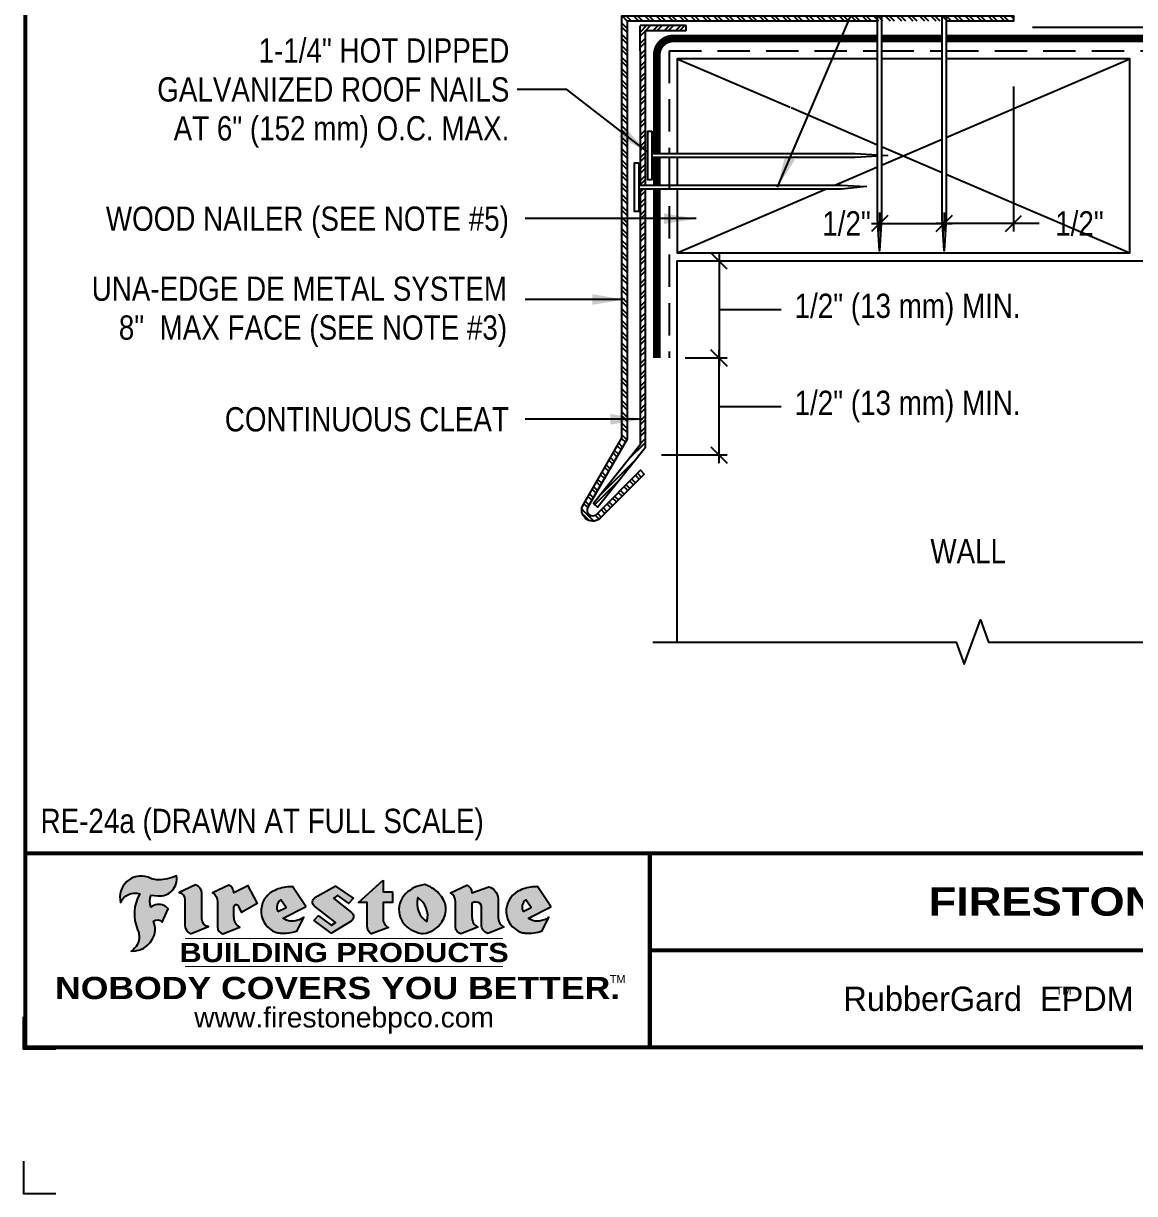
# Model space of a CAD drawing. Header units: inches. Extents: x 143.4 to 163.5, y -49.1 to -32.3.
# Drawn here: x 143.45 to 152.03, y -49.11 to -40.06 of the extents above; entities that cross this region are included whole.
import ezdxf
from ezdxf.enums import TextEntityAlignment as Align

# ---------------------------------------------------------------- set-up
doc = ezdxf.new("R2010")
doc.units = ezdxf.units.IN
doc.header["$MEASUREMENT"] = 0
doc.linetypes.add('HIDDEN', pattern=[0.375, 0.25, -0.125])
doc.layers.get('0').update_dxf_attribs({"linetype": 'CONTINUOUS'})
doc.layers.get('DEFPOINTS').update_dxf_attribs({"linetype": 'CONTINUOUS'})
for name, color, linetype in [('FSBP-ACCESSORY-FIRESTONE', 7, 'CONTINUOUS'), ('FSBP-ACCESSORY-OTHER', 7, 'CONTINUOUS'), ('FSBP-ADHESIVE', 1, 'HIDDEN'), ('FSBP-ANNO-NOTE', 7, 'CONTINUOUS'), ('FSBP-MEMBRANE', 7, 'CONTINUOUS'), ('FSBP-TTLB', 7, 'CONTINUOUS'), ('FSBP-TTLB-BORDER', 7, 'CONTINUOUS'), ('FSBP-TTLB-TEXT', 7, 'CONTINUOUS'), ('FSBP-WALL-CURB', 9, 'CONTINUOUS'), ('FSBP-WOOD', 7, 'CONTINUOUS')]:
    doc.layers.add(name, color=color, linetype=linetype)
doc.styles.add('FSBP_ARIAL', font='arial.ttf')
doc.styles.add('FSBP_ARIAL_BOLD', font='')
doc.styles.add('FSBP_ARIAL_NAR', font='ARIALN.TTF')
doc.styles.add('FSBP_BANKGOTHIC', font='bgothm.ttf')
doc.styles.get('FSBP_ARIAL_BOLD').set_extended_font_data('Arial Black')
doc.linetypes.add('ZIGZAG', pattern='A,0.0001,-0.2,[131,ltypeshp.shx,S=0.2,R=0,X=-0.2,Y=0],-0.4,[131,ltypeshp.shx,S=0.2,R=180,X=0.2,Y=0],-0.2', length=0.8001)
doc.dimstyles.new('FSBP-DIM', dxfattribs={"dimtxt": 0.1875, "dimasz": 0.125, "dimexe": 0.0625, "dimexo": 0.125, "dimgap": 0.125, "dimtad": 0, "dimdec": 0, "dimzin": 1, "dimdsep": 46, "dimlunit": 4, "dimtxsty": 'FSBP_ARIAL_NAR', "dimblk": 'OBLIQUE', "dimcen": 0.09375, "dimdle": 0.0625, "dimclrd": 256, "dimclre": 256, "dimclrt": 256, "dimadec": 0, "dimazin": 0, "dimtfac": 1, "dimtdec": 0, "dimtmove": 1, "dimatfit": 3, "dimfxl": 1, "dimtolj": 1, "dimtzin": 0, "dimlwd": -1, "dimlwe": -1, "dimarcsym": 0})
doc.dimstyles.new('FSBP-LEADER', dxfattribs={"dimtxt": 0.1875, "dimasz": 0.25, "dimexe": 0.0625, "dimexo": 0.125, "dimgap": 0.125, "dimtad": 0, "dimtih": 1, "dimtoh": 1, "dimdec": 4, "dimzin": 0, "dimdsep": 46, "dimlunit": 4, "dimtxsty": 'FSBP_ARIAL_NAR', "dimcen": 0.09375, "dimclrd": 256, "dimclre": 256, "dimclrt": 256, "dimadec": 0, "dimazin": 0, "dimtfac": 1, "dimtdec": 4, "dimtofl": 0, "dimtmove": 0, "dimatfit": 3, "dimfxl": 1, "dimtolj": 1, "dimtzin": 0, "dimlwd": -1, "dimlwe": -1, "dimarcsym": 0})

# ---------------------------------------------------------------- blocks, each defined once
blk = doc.blocks.new('TTLB-EPDM_1')
at = {"layer": 'FSBP-TTLB-TEXT'}
h = blk.add_hatch(color=1, dxfattribs=at)
edge = h.paths.add_edge_path()
edge.add_arc((1.037309769669573, -0.1982514792917306), 0.1319107607348553, 264.0410451462098, 370.3106169565175)
edge.add_arc((1.027551646585694, 0.1214293576525799), 0.3273056962876235, 270.05058356628535, 295.23459397187514, ccw=False)
edge.add_arc((1.022801957313345, -0.06680179986895154), 0.1391656561713503, 249.3281275763668, 272.0749124149863, ccw=False)
edge.add_line((0.9736743133014443, -0.1970076156048179), (0.9474927838574558, -0.1852745150568325))
edge.add_arc((0.8939498971398288, -0.3394262635682071), 0.1631857907024099, 70.84590087378872, 194.3325259843273)
edge.add_arc((0.8444260109029493, -0.4259936440910768), 0.1179914261095279, 70.96950098067128, 156.9641407594482, ccw=False)
edge.add_arc((1.153141409296894, -0.4684497516079468), 0.3110405457095052, 150.3231137483159, 203.2084295854517)
edge.add_arc((0.7562495500622943, -0.6412608153899899), 0.1218587156617311, 0.8849157075190988, 24.34668939894999, ccw=False)
edge.add_arc((0.7493781665697374, -0.6475258110744375), 0.1289731377238325, -58.36655102076742, 3.6216782311386737, ccw=False)
edge.add_arc((0.8256699029544474, -0.5792158350996106), 0.1783301886510354, 267.2205474105585, 354.1381621173521)
edge.add_arc((0.7903121048625305, -0.6011409294291745), 0.212787892960859, 0.9996158580669322, 21.00503380861244)
edge.add_arc((1.01880712263941, -0.5666691048185161), 0.05136395668415847, 40.82117713173261, 125.52727787225791, ccw=False)
edge.add_line((1.057676976260041, -0.5330924682126437), (1.102776947655911, -0.4308018311949837))
edge.add_arc((1.040858222524664, -0.4699705673995949), 0.07326744446031509, 32.31675181867256, 66.31481236598174)
edge.add_arc((1.032262518825329, -0.5063316993097662), 0.1102246948011782, 69.8179132332389, 125.254734720681)
edge.add_arc((1.127708877207287, -0.368959353531244), 0.1659710644737306, 164.1569669952081, 196.5811013160487, ccw=False)
edge.add_line((0.9680425188342383, -0.3236487780942383), (1.023615334387159, -0.3294494641845773))
h = blk.add_hatch(color=1, dxfattribs=at)
edge = h.paths.add_edge_path()
edge.add_line((1.275239419159561, -0.6223407783464694), (1.415345367376062, -0.5660418822574371))
edge.add_arc((1.421019305783958, -0.5090099247487757), 0.05731350411836949, 181.9717871001989, 264.31851000495806, ccw=False)
edge.add_line((1.363739737527226, -0.5109819325197265), (1.363412352251203, -0.3102363679013962))
edge.add_arc((1.294263659668751, -0.3103491388303989), 0.06914878453844908, 0.0934405599591014, 72.42834396969012)
edge.add_line((1.315139561173908, -0.2444268274366692), (1.186839444240604, -0.3024209471341379))
edge.add_arc((1.175246268095289, -0.3585110609420917), 0.05727567197445628, -0.017399788185912257, 78.322067691347, ccw=False)
edge.add_line((1.232521937428658, -0.3585284546236807), (1.232574268422297, -0.555126496687123))
edge.add_arc((1.305699496415486, -0.5558575689677219), 0.07312888236350451, 179.4272023230205, 245.3845503102953)
h = blk.add_hatch(color=1, dxfattribs=at)
edge = h.paths.add_edge_path()
edge.add_line((1.792026821926584, -0.3839679064720229), (1.722158956877934, -0.2518542302253621))
edge.add_arc((1.720119655279638, -0.2529327078887852), 0.002306916790721817, 27.87197133405656, 117.3766794470751)
edge.add_line((1.719058846382097, -0.250884159729182), (1.610638460368705, -0.3070279753467702))
edge.add_arc((1.547088841662962, -0.3061026658494403), 0.06355635479880145, 359.165808011073, 425.8793658831422)
edge.add_line((1.573061729235633, -0.2480956029480268), (1.446879247402876, -0.3051325108639702))
edge.add_arc((1.407812067100189, -0.370357133046621), 0.07602957263902092, -3.441403975725109, 59.07992244284969, ccw=False)
edge.add_line((1.483704536400296, -0.3749210150788969), (1.483704536400296, -0.5723838140635706))
edge.add_arc((1.54053746518044, -0.568254406115083), 0.05698275005415228, 184.1557352478595, 255.3066498366543)
edge.add_line((1.526084036778343, -0.6233736605654059), (1.657291340682093, -0.570650514527486))
edge.add_arc((1.688298576827198, -0.5021390388423987), 0.0752015358480571, 207.5160880841914, 245.649226723163, ccw=False)
edge.add_arc((1.721050197024907, -0.4914488168456328), 0.1093332836229113, 179.4823365255141, 204.5537900001094, ccw=False)
edge.add_line((1.611721375809452, -0.4904610114968335), (1.611721375809452, -0.4126404716788983))
edge.add_arc((1.628589765097195, -0.414159299036043), 0.01693662875851176, 28.356188110622725, 174.8549701683585, ccw=False)
edge.add_arc((1.627340435522395, -0.4197189881350504), 0.02111886817708033, 22.216893572439517, 40.10213956426492, ccw=False)
edge.add_line((1.646891420738257, -0.4117336534413738), (1.666638796144639, -0.4549750258192233))
edge.add_arc((1.668737246926742, -0.4540167099035481), 0.002306916790685496, 204.545128184284, 299.6323508190091)
edge.add_line((1.669877862091766, -0.4560219186518992), (1.791128135493295, -0.3870515928837648))
edge.add_line((1.791128135493295, -0.3870515928837648), (1.792026821926584, -0.3839679064720229))
h = blk.add_hatch(color=1, dxfattribs=at)
h.paths.add_polyline_path([(2.063388732080512, -0.2583237030618903, 0.02524281661523788), (2.025024361750752, -0.2610532129309178, 0.1213611957758757), (1.901773912052249, -0.3008158885520373, 0.6151668103976068), (1.93274136141747, -0.6099060679591872, 0.05306812109568645), (1.967936229862175, -0.617865745600497, 0.1150932231766138), (2.099126721549737, -0.5994933789882708), (2.151195569562105, -0.4944891916583316, -0.08755405562188731), (2.104230609512001, -0.5187113292177372, -0.265591761123442), (1.992692314386659, -0.5010701623316862), (2.165347897647223, -0.4141184325909109, 0.4518949533370738), (2.166222728871162, -0.4107679608846269)])
h.paths.add_polyline_path([(2.014217313945437, -0.4188965037300676), (1.951113654018855, -0.4515330109460507, -0.3720533890450154), (1.973177450672722, -0.3607130665457561)], flags=16)
h = blk.add_hatch(color=1, dxfattribs=at)
edge = h.paths.add_edge_path()
edge.add_arc((2.260407392426802, -0.3775796671688782), 0.04152450223225729, 123.20805433950699, 232.2027298779723, ccw=False)
edge.add_line((2.237665217914071, -0.3428366421988329), (2.393535971665983, -0.2540943745380986))
edge.add_arc((2.394677353533142, -0.2560991469722482), 0.002306916790741334, 55.64644466176611, 119.65426054492559, ccw=False)
edge.add_line((2.395979141996861, -0.2541946229174954), (2.531809646140459, -0.3470380726374032))
edge.add_arc((2.530468902927946, -0.3489153772789875), 0.002306916790700397, -42.731101238422525, 54.4661353739603, ccw=False)
edge.add_line((2.532163440279987, -0.3504807552658491), (2.498457913851155, -0.3869673252714421))
edge.add_arc((2.496763376499139, -0.3854019472845934), 0.002306916790672934, 233.7527076894875, 317.26889876138785, ccw=False)
edge.add_line((2.495399362263356, -0.38726241234572), (2.413849913492982, -0.3274738082119626))
edge.add_arc((2.412485899257181, -0.3293342732731342), 0.002306916790720064, 53.75270768979358, 124.4135619297835)
edge.add_line((2.41118211687575, -0.3274311136421062), (2.382933981293377, -0.346782838468144))
edge.add_arc((2.38423776367478, -0.3486859980991606), 0.002306916790694898, 124.4135619293799, 231.8459020253626)
edge.add_line((2.382812599816248, -0.3505000469010184), (2.519899969301207, -0.4581994452042721))
edge.add_arc((2.494247019847682, -0.4908523236374461), 0.04152450223225742, -55.21225898295222, 51.84590202520428, ccw=False)
edge.add_line((2.517938320565804, -0.5249552055672808), (2.364434947484597, -0.6179520922513717))
edge.add_arc((2.36323960192349, -0.6159790200102006), 0.002306916790726996, 233.2955624372927, 301.20872157023314, ccw=False)
edge.add_line((2.361860787187538, -0.6178285429225383), (2.231266621301074, -0.5204709167214361))
edge.add_arc((2.232647938930649, -0.5186232623475259), 0.002306916790697672, 135.5134179846393, 233.21798691998708, ccw=False)
edge.add_line((2.231002150870836, -0.5170067083764565), (2.262839375599356, -0.4845937328397696))
edge.add_arc((2.264485163659225, -0.4862102868108537), 0.002306916790748497, 53.0352839999411, 135.513417985369, ccw=False)
edge.add_line((2.265872365996302, -0.4843670465239001), (2.361834678328762, -0.5565872257804898))
edge.add_arc((2.363221880665761, -0.5547439854936304), 0.002306916790627066, 233.0352840000685, 302.2362632414394)
edge.add_line((2.36445241715569, -0.5566953042850713), (2.39428499383348, -0.5378823484768844))
edge.add_arc((2.393054457343549, -0.5359310296853765), 0.002306916790685166, 302.2362632406177, 412.2027298768422)
edge.add_line((2.394468296066179, -0.5341081404551886), (2.234958295420142, -0.4103916733127022))
h = blk.add_hatch(color=1, dxfattribs=at)
edge = h.paths.add_edge_path()
edge.add_line((2.763460561272041, -0.2072496393923444), (2.763460561272041, -0.2969520779963801))
edge.add_arc((2.765767478062699, -0.2969520779963943), 0.00230691679065842, 179.9999999996471, 269.9999999996471)
edge.add_line((2.765767478062685, -0.2992589947870528), (2.835417693520355, -0.2992589947870528))
edge.add_arc((2.835417693520355, -0.3015659115777538), 0.002306916790701052, 0, 90, ccw=False)
edge.add_line((2.837724610311056, -0.3015659115777538), (2.837724610311056, -0.3790761307453892))
edge.add_arc((2.83541769352037, -0.3790761307453749), 0.002306916790686842, 269.99999999964706, 359.99999999964706, ccw=False)
edge.add_line((2.835417693520355, -0.3813830475360618), (2.765767478062685, -0.3813830475360618))
edge.add_arc((2.765767478062699, -0.3836899643267202), 0.00230691679065842, 90.00000000035294, 180.0000000003529)
edge.add_line((2.763460561272041, -0.3836899643267344), (2.763460561272041, -0.5033995910642801))
edge.add_arc((2.836735953378943, -0.5071368822038516), 0.07337063740681413, 177.0802527808789, 245.3249543133826)
edge.add_line((2.806105814540615, -0.5738080530967267), (2.674529557384915, -0.6226036013049594))
edge.add_arc((2.708610405062069, -0.564298408791804), 0.06753517344606039, 177.0345319916277, 239.6926428024901, ccw=False)
edge.add_line((2.641165668230087, -0.560804539009709), (2.641165668230087, -0.3836899643267344))
edge.add_arc((2.638858751439429, -0.3836899643267202), 0.00230691679065842, 359.9999999996471, 449.999999999647)
edge.add_line((2.638858751439443, -0.3813830475360618), (2.572857950769389, -0.3813830475360618))
edge.add_line((2.572857950769389, -0.3813830475360618), (2.763460561272041, -0.2072496393923444))
h = blk.add_hatch(color=1, dxfattribs=at)
edge = h.paths.add_edge_path(flags=16)
edge.add_arc((2.940363509127394, -0.4847985213681437), 0.1684614578629418, 344.5558804047865, 417.0140046669545)
edge.add_arc((3.194458079644619, -0.3883534532477785), 0.1684614578629414, 164.5558804047864, 237.0140046669546)
edge = h.paths.add_edge_path()
edge.add_arc((3.069375116502199, -0.4399344555144872), 0.1828726885096673, 136.0914512150047, 191.213418978326)
edge.add_arc((3.064939550433406, -0.4318234379590333), 0.1803148804748503, 194.0167254156723, 240.6663730831859)
edge.add_arc((3.098047041778981, -0.3845058757092554), 0.2378525180183701, 239.2975390661776, 264.2889872773176)
edge.add_arc((3.04884478212623, -0.4190232383793012), 0.203760689247156, 277.1986764832036, 326.503572961274)
edge.add_arc((3.077739326803546, -0.4341046616465112), 0.171374865791709, 325.3768876809902, 406.3828327799087)
edge.add_arc((3.011839488065919, -0.4896144380417797), 0.2571945645850002, 44.28462553519766, 73.82901434867304)
edge.add_arc((3.117152499586992, -0.4983433120546693), 0.2579560664039132, 97.50292863483666, 134.1039137579027)
h = blk.add_hatch(color=1, dxfattribs=at)
edge = h.paths.add_edge_path()
edge.add_line((3.322690228557462, -0.5721896537377091), (3.322690228557462, -0.3749210150788969))
edge.add_arc((3.246797759257384, -0.3703571330465745), 0.076029572638996, 356.5585960242387, 419.0799224428129)
edge.add_line((3.285864939560099, -0.3051325108639702), (3.412047421392799, -0.2480956029480268))
edge.add_arc((3.386074533820159, -0.3061026658494941), 0.06355635479883807, 0.3962622833877276, 65.87936588318718, ccw=False)
edge.add_line((3.449629368605429, -0.3056631084210863), (3.580526418688805, -0.2593848434574539))
edge.add_arc((3.555744121700958, -0.3530904070730321), 0.09692726601172152, 2.366977007666776, 75.18615851992018, ccw=False)
edge.add_line((3.652588689330287, -0.3490873311063041), (3.652588689330287, -0.4883770011386872))
edge.add_arc((3.761877549389556, -0.4914934052703811), 0.1093332836229047, 178.3666365323574, 204.5537900000422)
edge.add_arc((3.729125929191727, -0.5021836272670953), 0.07520153584796169, 207.5160880841711, 245.2240541443093)
edge.add_line((3.697611150971852, -0.5704631245385627), (3.572585913552643, -0.6207021253773775))
edge.add_arc((3.59534718600759, -0.5526356419907701), 0.07177131519198746, 180.3328587115751, 251.51018566665869, ccw=False)
edge.add_line((3.523577081955409, -0.5530525936986663), (3.523577081955409, -0.4153032515383615))
edge.add_arc((3.486319529276879, -0.4148773504126441), 0.0372599868942854, 359.3450650296066, 449.0500281941028)
edge.add_arc((3.482769874121713, -0.4419622099033496), 0.06447454900600783, 86.29402372314017, 119.8211331593848)
edge.add_line((3.450707067966732, -0.3860252459975726), (3.450707067966732, -0.4904610114968335))
edge.add_arc((3.560035889182251, -0.491448816845647), 0.1093332836229751, 179.4823365255069, 204.5537900001023)
edge.add_arc((3.527284268984408, -0.5021390388424952), 0.07520153584796385, 207.5160880841699, 245.6492267231416)
edge.add_line((3.496277032839316, -0.570650514527486), (3.365069728935509, -0.6233736605654059))
edge.add_arc((3.37950248606194, -0.5682868177318081), 0.05694615642555727, 183.9298782390169, 255.318496325343, ccw=False)
h = blk.add_hatch(color=1, dxfattribs=at)
h.paths.add_polyline_path([(3.957695472291277, -0.2583237030618903, 0.02524281661523822), (3.919331101961575, -0.2610532129309178, 0.1085638477195505), (3.807890832595604, -0.2939221658134414, 0.6425897848490651), (3.827048101628293, -0.6099060679591872, 0.05306812109569052), (3.862242970072884, -0.617865745600497, 0.1150932231766133), (3.993433461760503, -0.5994933789882708), (4.045502309772871, -0.4944891916583316, -0.08755405562189084), (3.998537349722767, -0.5187113292177372, -0.2655917611234366), (3.886999054597368, -0.5010701623316862), (4.059654637857989, -0.4141184325909109, 0.4518949533370731), (4.060529469081928, -0.4107679608846269)])
h.paths.add_polyline_path([(3.90852405415626, -0.4188965037300676), (3.845420394229677, -0.4515330109460507, -0.3720533890450147), (3.867484190883488, -0.3607130665457561)], flags=16)
at = {"layer": 'DEFPOINTS', "color": 1}
blk.add_lwpolyline([(0.234375, -1.515625), (-0.015625, -1.515625), (-0.015625, -1.265625)], dxfattribs=at)
at = {"layer": 'DEFPOINTS', "linetype": 'Continuous', "ltscale": 1.75}
blk.add_lwpolyline([(-0.015625, -2.380833333333342), (-0.015625, -2.630833333333342), (0.234375, -2.630833333333342)], dxfattribs=at)
at = {"layer": 'FSBP-TTLB', "const_width": 0.03125}
for points in [[(0, 0), (0, -1.5), (20, -1.5), (20, 0), (0, 0)], [(4.825208527206769, 0), (4.825208527206769, -0.75)], [(4.825208527206769, -0.75), (15.84028770518938, -0.75)], [(4.825208527206769, -0.75), (4.825208527206769, -1.5)]]:
    blk.add_lwpolyline(points, dxfattribs=at)
at = {"layer": 'FSBP-TTLB-BORDER', "const_width": 0.03125}
blk.add_lwpolyline([(20, 0), (20, 13), (0, 13), (0, 0)], dxfattribs=at)
at = {"layer": 'FSBP-TTLB-TEXT', "color": 1}
blk.add_line((0.7358432058323388, -0.379822754145593), (0.7358432058323388, -0.379822754145593), dxfattribs=at)
for points in [[(1.023615323725323, -0.3294494630716969, 0.5000510906601082), (1.167090420776901, -0.1746414942047778, -0.1103304102359608), (1.027840608309816, -0.2058762110801382, -0.09957876667165425), (0.9736743133014443, -0.1970076156048179), (0.9474927838574558, -0.1852745150568325, 0.5978159689075124), (0.7358432058323388, -0.379822754145593, -0.3938834584182213), (0.8828996422548698, -0.3144510229727047, 0.2349406564350952), (0.86727108227484, -0.5910237178633082, -0.1027304183841549), (0.8780937320133262, -0.6393788197974146, -0.2772692352614086), (0.8170223912655956, -0.7573362346216896, 0.3985429150902959), (1.003067614090241, -0.5974286950643517, 0.0875124847930418), (0.9889600163401155, -0.5248671157293501, -0.3874031597924062), (1.057676976260041, -0.5330924682126437), (1.102776947655911, -0.4308018311949837, 0.1494423498871741), (1.07029056398062, -0.4028746979725923, 0.2467195073738216), (0.9686394281704906, -0.4163228904100862, -0.1424285161541127), (0.9680425188342383, -0.3236487780942383), (1.023615334387159, -0.3294494641845773)], [(2.166222728871162, -0.4107679608846269), (2.063388732080512, -0.2583237030618903, 0.02524281661523788), (2.025024361750752, -0.2610532129309178, 0.1085638477195265), (1.913584092384895, -0.2939221658134414, 0.6425897848491228), (1.93274136141747, -0.6099060679591872, 0.05306812109568648), (1.967936229862175, -0.617865745600497, 0.1150932231766137), (2.099126721549737, -0.5994933789882708), (2.151195569562105, -0.4944891916583316, -0.0875540556218873), (2.104230609512001, -0.5187113292177372, -0.2655917611234418), (1.992692314386659, -0.5010701623316862), (2.165347897647223, -0.4141184325909109)], [(2.763460561272041, -0.2072496393923444), (2.763460561272041, -0.2969520779963801, 0.4142135623730958), (2.765767478062685, -0.2992589947870528), (2.835417693520355, -0.2992589947870528, -0.414213562373095), (2.837724610311056, -0.3015659115777538), (2.837724610311056, -0.3790761307453892, -0.4142135623730938), (2.835417693520355, -0.3813830475360618), (2.765767478062685, -0.3813830475360618, 0.4142135623730958), (2.763460561272041, -0.3836899643267344), (2.763460561272041, -0.5033995910642801, 0.3068985753588853), (2.806105814540615, -0.5738080530967267), (2.674529557384915, -0.6226036013049594, -0.2804194150632976), (2.641165668230087, -0.560804539009709), (2.641165668230087, -0.3836899643267344, 0.414213562373095), (2.638858751439443, -0.3813830475360618), (2.572857950769389, -0.3813830475360618), (2.763460561272041, -0.2072496393923444)], [(4.060529469081928, -0.4107679608846269), (3.957695472291277, -0.2583237030618903, 0.02524281661523788), (3.919331101961575, -0.2610532129309178, 0.1085638477195265), (3.807890832595604, -0.2939221658134414, 0.6425897848491228), (3.827048101628293, -0.6099060679591872, 0.05306812109568648), (3.862242970072884, -0.617865745600497, 0.1150932231766137), (3.993433461760503, -0.5994933789882708), (4.045502309772871, -0.4944891916583316, -0.0875540556218873), (3.998537349722767, -0.5187113292177372, -0.2655917611234418), (3.886999054597368, -0.5010701623316862), (4.059654637857989, -0.4141184325909109)], [(4.059654637857989, -0.4141184325909109, 0.4518949533370731), (4.060529469081928, -0.4107679608846269, 0.4518949533370731)]]:
    blk.add_lwpolyline(points, format="xyb", dxfattribs=at)
for points in [[(1.275239419159561, -0.6223407783464694), (1.415345367376062, -0.5660418822574371, -0.3756100036733062), (1.363739737527226, -0.5109819325197265), (1.363412352251203, -0.3102363679013962, 0.3265360292958048), (1.315139561173908, -0.2444268274366692), (1.186839444240604, -0.3024209471341379, -0.3557863980845349), (1.232521937428658, -0.3585284546236807), (1.232574268422297, -0.555126496687123, 0.2960110723418457)], [(1.792026821926584, -0.3839679064720229), (1.722158956877934, -0.2518542302253621, 0.4116839150163434), (1.719058846382097, -0.250884159729182), (1.610638460368705, -0.3070279753467702, 0.2996033003794034), (1.573061729235633, -0.2480956029480268), (1.446879247402876, -0.3051325108639702, -0.2797757560995365), (1.483704536400296, -0.3749210150788969), (1.483704536400296, -0.5723838140635706, 0.320828638474519), (1.526084036778343, -0.6233736605654059), (1.657291340682093, -0.570650514527486, -0.1679398621276611), (1.621603752698661, -0.5368819723450571, -0.1098333365370753), (1.611721375809452, -0.4904610114968335), (1.611721375809452, -0.4126404716788983, -0.743334502655012), (1.64349420176768, -0.4061152228778298, -0.07819791644735608), (1.646891420738257, -0.4117336534413738), (1.666638796144639, -0.4549750258192233, 0.4404648714563479), (1.669877862091766, -0.4560219186518992), (1.791128135493295, -0.3870515928837648)], [(2.234958295420142, -0.4103916733127022, -0.5150044486718882), (2.237665217914071, -0.3428366421988329), (2.393535971665983, -0.2540943745380986, -0.2867822934100265), (2.395979141996861, -0.2541946229174954), (2.531809646140459, -0.3470380726374032, -0.4515027974650387), (2.532163440279987, -0.3504807552658491), (2.498457913851155, -0.3869673252714421, -0.3814439164929681), (2.495399362263356, -0.38726241234572), (2.413849913492982, -0.3274738082119626, 0.3184718635035665), (2.41118211687575, -0.3274311136421062), (2.382933981293377, -0.346782838468144, 0.5064094529656681), (2.382812599816248, -0.3505000469010184), (2.519899969301207, -0.4581994452042721, -0.5043597839115849), (2.517938320565804, -0.5249552055672808), (2.364434947484597, -0.6179520922513717, -0.3053163970316367), (2.361860787187538, -0.6178285429225383), (2.231266621301074, -0.5204709167214361, -0.4541703869768119), (2.231002150870836, -0.5170067083764565), (2.262839375599356, -0.4845937328397696, -0.3762644290664977), (2.265872365996302, -0.4843670465239001), (2.361834678328762, -0.5565872257804898, 0.3114700032088108), (2.36445241715569, -0.5566953042850713), (2.39428499383348, -0.5378823484768844, 0.520381097387146), (2.394468296066179, -0.5341081404551886)], [(2.937624918725987, -0.3131105398334029, 0.2452625673097023), (2.889993533867141, -0.4754966266250307, 0.2064059665179019), (2.976604338974084, -0.5890186876871866, 0.1094800500670344), (3.074378098474654, -0.6211778035979165, 0.2185147641853038), (3.218764944843201, -0.5314757029352819, 0.3689489483072479), (3.195959963110113, -0.3100352223135445, 0.1296305888694145), (3.0834694040758, -0.242595816912754, 0.1610736375384317)], [(3.322690228557462, -0.5721896537377091), (3.322690228557462, -0.3749210150788969, 0.2797757560995341), (3.285864939560099, -0.3051325108639702), (3.412047421392799, -0.2480956029480268, -0.2937618496109166), (3.449629368605429, -0.3056631084210863), (3.580526418688805, -0.2593848434574539, -0.3288760160581939), (3.652588689330287, -0.3490873311063041), (3.652588689330287, -0.4883770011386872, 0.114762897203527), (3.662431105063263, -0.536926560769686, 0.166032965990522), (3.697611150971852, -0.5704631245385627), (3.572585913552643, -0.6207021253773775, -0.3209557512194564), (3.523577081955409, -0.5530525936986663), (3.523577081955409, -0.4153032515383615, 0.4127061514896111), (3.48693727661589, -0.3776224848030694, 0.1473421876160361), (3.450707067966732, -0.3860252459975726), (3.450707067966732, -0.4904610114968335, 0.1098333365370753), (3.460589444855941, -0.5368819723450855, 0.1679398621276611), (3.496277032839316, -0.570650514527486), (3.365069728935509, -0.6233736605654059, -0.3219729545308964), (3.322690228557462, -0.5721896537377091, 29.1476284739)], [(1.951113654018855, -0.4515330109460507), (2.014217313945437, -0.4188965037300676), (1.973177450672722, -0.3607130665457561, 0.3720533890450154)], [(3.10274193015772, -0.5296595419651595, 0.3271311138286319), (3.032079658614293, -0.3434924326507627, 0.3271311138286322)], [(3.845420394229677, -0.4515330109460507), (3.90852405415626, -0.4188965037300676), (3.867484190883488, -0.3607130665457561, 0.3720533890450154)]]:
    blk.add_lwpolyline(points, format="xyb", close=True, dxfattribs=at)
at = {"layer": 'FSBP-TTLB-TEXT', "const_width": 0.0078125}
for points in [[(1.233926579809207, -0.6584455781731435), (3.691229482685259, -0.6584455781731577)], [(1.233926579809207, -0.8761560960495984), (3.691229482685259, -0.8761560960495842)]]:
    blk.add_lwpolyline(points, dxfattribs=at)
at = {"layer": 'FSBP-TTLB-TEXT', "color": 1}
for centre, start, end in [((1.789987520328282, -0.3850463841354355), 299.6323508193319, 27.87197133380463), ((2.164310260790558, -0.412058050385383), 296.7304547840455, 34.00233684987403)]:
    blk.add_arc(centre, 0.00230691679068068, start, end, dxfattribs=at)
at = {"layer": 'FSBP-TTLB-TEXT', "lineweight": 18, "style": 'FSBP_ARIAL_BOLD'}
blk.add_text('BUILDING PRODUCTS', height=0.1484375, dxfattribs=at).set_placement((2.462578031247233, -0.7673008371113639), align=Align.MIDDLE_CENTER)
at = {"layer": 'FSBP-TTLB-TEXT', "color": 1}
for s, height, style, p in [('NOBODY COVERS YOU BETTER.', 0.171875, 'FSBP_ARIAL_BOLD', (2.412604263603384, -1.041650450587369)), ('TM', 0.0625, 'FSBP_BANKGOTHIC', (4.576671173373001, -0.9725745042934193))]:
    blk.add_text(s, height=height, dxfattribs=dict(at, style=style)).set_placement(p, align=Align.MIDDLE_CENTER)
at = {"layer": 'FSBP-TTLB-TEXT'}
for s, height, style, p in [('RubberGard  EPDM', 0.1875, 'FSBP_BANKGOTHIC', (7.443365678241776, -1.125)), ('TM', 0.0625, 'FSBP_BANKGOTHIC', (8.023397742165457, -1.062518816683806)), ('www.firestonebpco.com', 0.15625, 'FSBP_ARIAL', (2.462578031247233, -1.268657306740124))]:
    blk.add_text(s, height=height, dxfattribs=dict(at, style=style)).set_placement(p, align=Align.MIDDLE_CENTER)
for tag, height, style, p in [('MAXIMUM_WARRANTY', 0.1875, 'FSBP_ARIAL_BOLD', (18.03987100774941, 0.2240244307510579)), ('ACCPT_SYSTEMS', 0.21875, 'FSBP_ARIAL', (12.49438170418193, -1.125))]:
    blk.add_attdef(tag, text='', height=height, dxfattribs=dict(at, style=style)).set_placement(p, align=Align.MIDDLE_LEFT)
for tag, height, style, p in [('DETAIL_DESCP_LINE_1', 0.21875, 'FSBP_ARIAL_BOLD', (10.33118450231211, -0.3736318192489421)), ('ISSUE_REV_DATE', 0.21875, 'FSBP_ARIAL', (16.84069633627263, -0.7282559425942452)), ('DETAIL_NUMBER', 0.4375, 'FSBP_ARIAL', (18.91941590748775, -0.8931630692489421))]:
    blk.add_attdef(tag, text='', height=height, dxfattribs=dict(at, style=style)).set_placement(p, align=Align.MIDDLE_CENTER)
blk = doc.blocks.new('_OBLIQUE')
at = {"color": 0, "linetype": 'ByBlock'}
blk.add_line((-0.5, -0.5), (0.5, 0.5), dxfattribs=at)
blk = doc.blocks.new('*D8')
at = {"layer": 'DEFPOINTS', "color": 0, "transparency": 16777216}
for p in [(148.4362128187298, -42.64931009315418), (148.8229346805364, -42.64931009315418), (148.2542021162276, -43.39931009315418)]:
    blk.add_point(p, dxfattribs=at)
at = {"layer": 'FSBP-ANNO-NOTE', "transparency": 16777216}
for p, q in [((148.8229346805364, -43.46181009315418), (148.8229346805364, -42.58681009315418)), ((148.5612128187298, -42.64931009315418), (148.8854346805364, -42.64931009315418)), ((148.8229346805364, -43.02431009315418), (149.0523138478204, -43.02431009315421)), ((149.0523138478204, -43.02431009315421), (149.3023138478204, -43.02431009315421)), ((148.3792021162276, -43.39931009315418), (148.8854346805364, -43.39931009315418))]:
    blk.add_line(p, q, dxfattribs=at)
at = {"layer": 'FSBP-ANNO-NOTE', "transparency": 16777216, "xscale": 0.125, "yscale": 0.125, "zscale": 0.125}
for p, rotation in [((148.8229346805364, -42.64931009315418), 90), ((148.8229346805364, -43.39931009315418), 270)]:
    blk.add_blockref('_OBLIQUE', p, dxfattribs=dict(at, rotation=rotation))
at = {"layer": 'FSBP-ANNO-NOTE', "transparency": 16777216, "insert": (150.2802086295393, -43.02431009315418), "char_height": 0.1875, "attachment_point": 5, "style": 'FSBP_ARIAL_NAR'}
blk.add_mtext('\\A1;1/2" (13 mm) MIN.', dxfattribs=at)
blk = doc.blocks.new('*D7')
at = {"layer": 'DEFPOINTS', "color": 0, "transparency": 16777216}
for p in [(148.4987128187298, -41.89931009315418), (148.4362128187298, -42.64931009315418), (148.8229346805364, -42.64931009315418)]:
    blk.add_point(p, dxfattribs=at)
at = {"layer": 'FSBP-ANNO-NOTE', "transparency": 16777216}
for p, q in [((148.8229346805364, -41.83681009315418), (148.8229346805364, -42.71181009315418)), ((148.6237128187298, -41.89931009315418), (148.8854346805364, -41.89931009315418)), ((148.8229346805364, -42.27431009315418), (149.0523138478204, -42.27431009315421)), ((149.0523138478204, -42.27431009315421), (149.3023138478204, -42.27431009315421)), ((148.5612128187298, -42.64931009315418), (148.8854346805364, -42.64931009315418))]:
    blk.add_line(p, q, dxfattribs=at)
at = {"layer": 'FSBP-ANNO-NOTE', "transparency": 16777216, "xscale": 0.125, "yscale": 0.125, "zscale": 0.125}
for p, rotation in [((148.8229346805364, -41.89931009315418), 90), ((148.8229346805364, -42.64931009315418), 270)]:
    blk.add_blockref('_OBLIQUE', p, dxfattribs=dict(at, rotation=rotation))
at = {"layer": 'FSBP-ANNO-NOTE', "transparency": 16777216, "insert": (150.2802086295393, -42.27431009315418), "char_height": 0.1875, "attachment_point": 5, "style": 'FSBP_ARIAL_NAR'}
blk.add_mtext('\\A1;1/2" (13 mm) MIN.', dxfattribs=at)
blk = doc.blocks.new('*D2')
at = {"layer": 'DEFPOINTS', "color": 0, "transparency": 16777216}
for p in [(150.0637998645911, -41.39905310560232), (150.5631968751917, -41.39907472672701), (150.5631968751917, -41.61041404855155)]:
    blk.add_point(p, dxfattribs=at)
at = {"layer": 'FSBP-ANNO-NOTE', "transparency": 16777216}
for p, q in [((150.0637998645911, -41.52405310560232), (150.0637998645911, -41.67291404855155)), ((150.5631968751917, -41.52407472672701), (150.5631968751917, -41.67291404855155)), ((150.0012998645911, -41.61041404855155), (150.6256968751917, -41.61041404855155))]:
    blk.add_line(p, q, dxfattribs=at)
at = {"layer": 'FSBP-ANNO-NOTE', "transparency": 16777216, "xscale": 0.125, "yscale": 0.125, "zscale": 0.125, "rotation": 180}
blk.add_blockref('_OBLIQUE', (150.0637998645911, -41.61041404855155), dxfattribs=at)
at = {"layer": 'FSBP-ANNO-NOTE', "transparency": 16777216, "xscale": 0.125, "yscale": 0.125, "zscale": 0.125}
blk.add_blockref('_OBLIQUE', (150.5631968751917, -41.61041404855155), dxfattribs=at)
at = {"layer": 'FSBP-ANNO-NOTE', "transparency": 16777216, "insert": (149.6205897922667, -41.61041404855155), "char_height": 0.1875, "attachment_point": 4, "style": 'FSBP_ARIAL_NAR'}
blk.add_mtext('\\A1;1/2"', dxfattribs=at)
blk = doc.blocks.new('*D3')
at = {"layer": 'DEFPOINTS', "color": 0, "transparency": 16777216}
for p in [(151.0981692599868, -40.42688913710367), (150.5631968751917, -41.39907472672701), (150.5631968751917, -41.61041404855155)]:
    blk.add_point(p, dxfattribs=at)
at = {"layer": 'FSBP-ANNO-NOTE', "transparency": 16777216}
for p, q in [((151.0981692599868, -40.55188913710367), (151.0981692599868, -41.67291404855155)), ((150.5631968751917, -41.52407472672701), (150.5631968751917, -41.67291404855155)), ((151.1606692599868, -41.61041404855155), (150.5006968751917, -41.61041404855155)), ((151.2959693853869, -41.61041404855155), (151.0981692599868, -41.61041404855155))]:
    blk.add_line(p, q, dxfattribs=at)
at = {"layer": 'FSBP-ANNO-NOTE', "transparency": 16777216, "xscale": 0.125, "yscale": 0.125, "zscale": 0.125, "rotation": 180}
blk.add_blockref('_OBLIQUE', (150.5631968751917, -41.61041404855155), dxfattribs=at)
at = {"layer": 'FSBP-ANNO-NOTE', "transparency": 16777216, "xscale": 0.125, "yscale": 0.125, "zscale": 0.125}
blk.add_blockref('_OBLIQUE', (151.0981692599868, -41.61041404855155), dxfattribs=at)
at = {"layer": 'FSBP-ANNO-NOTE', "transparency": 16777216, "insert": (151.4209693853869, -41.61041404855155), "char_height": 0.1875, "attachment_point": 4, "style": 'FSBP_ARIAL_NAR'}
blk.add_mtext('\\A1;1/2"', dxfattribs=at)

msp = doc.modelspace()

# ---------------------------------------------------------------- hatches: boundary and pattern name
at = {"layer": 'FSBP-ACCESSORY-FIRESTONE'}
h = msp.add_hatch(dxfattribs=at)
h.set_pattern_fill('STEEL', color=256, scale=0.5, angle=90, style=0)
h.set_pattern_definition([(135, (0, 0), (-0.04419417382415922, -0.04419417382415922), []), (135, (-0.03125, 1.913447427847464e-18), (-0.04419417382415922, -0.04419417382415922), [])])
edge = h.paths.add_edge_path()
edge.add_line((150.0481748645911, -40.04636284558811), (148.1125219951866, -40.04636284558811))
edge.add_line((148.1125219951866, -40.04636284558811), (148.1125219951866, -43.2778578806701))
edge.add_line((148.1125219951866, -43.2778578806701), (147.8097301255548, -43.80230878299142))
edge.add_arc((147.8464041390562, -43.82600327414426), 0.04366248020084002, 147.1341467393591, 306.5253337986123)
edge.add_line((147.8723910937048, -43.86109017149042), (148.2160105996896, -43.51747066550524))
edge.add_line((148.2160105996896, -43.51747066550524), (148.2450398560307, -43.54649992184632))
edge.add_line((148.2450398560307, -43.54649992184632), (147.8996241150502, -43.89191566282712))
edge.add_arc((147.8464041390561, -43.82600327414426), 0.0847160482240098, 147.9426728200525, 308.91862372048536, ccw=False)
edge.add_line((147.7746058088684, -43.78103874802711), (148.0714684271634, -43.26685761027186))
edge.add_line((148.0714684271634, -43.26685761027186), (148.0714684271634, -40.00530927756493))
edge.add_line((148.0714684271634, -40.00530927756493), (151.0981692599867, -40.00530927756493))
edge.add_line((151.0981692599867, -40.00530927756493), (151.0981692599868, -40.04636284558813))
edge.add_line((151.0981692599868, -40.04636284558813), (150.5788218751917, -40.04636284558813))
at = {"layer": 'FSBP-ACCESSORY-OTHER'}
h = msp.add_hatch(dxfattribs=at)
h.set_pattern_fill('STEEL', color=256, scale=0.5, style=0)
h.set_pattern_definition([(45, (-21.99999999999977, -17.51166666666701), (-0.04419417382415922, 0.04419417382415922), []), (45, (-21.99999999999977, -17.48041666666701), (-0.04419417382415922, 0.04419417382415922), [])])
h.paths.add_polyline_path([(148.5680792396292, -40.08058877314194), (148.2131525472316, -40.08058877314194), (148.2131525472316, -40.27573930523189), (148.2131485482045, -40.27583606157654), (148.2131485482043, -41.31431924861355), (148.2542021162276, -41.31431924861355), (148.2542021162276, -41.04146106157654), (148.2542021162276, -40.27583606157654), (148.2542061152548, -40.27573930523189), (148.2542061152548, -40.11913924328634), (148.5680792396292, -40.11913924328634)])
h.paths.add_polyline_path([(148.2542021162276, -41.34556924861354), (148.2131485482044, -41.34556924861354), (148.2131485482045, -43.32133111691755), (147.8538282807976, -43.77468968110752), (147.8817332144633, -43.80259461477313), (147.8917371350251, -43.79259069421143), (148.2542021162276, -43.33833606157654)])

# ---------------------------------------------------------------- linework, layer by layer
for p, q in [((148.5680792396292, -40.08058877314194), (148.2131525472316, -40.08058877314194)), ((148.2131525472316, -40.27573930523189), (148.2131525472316, -40.08316168730177)), ((148.2542061152548, -40.27573930523189), (148.2542061152548, -40.11913924328634)), ((148.2542061152548, -40.11913924328634), (148.5680792396292, -40.11913924328634)), ((148.5680792396292, -40.11913924328634), (148.5680792396292, -40.08058877314194)), ((148.5680792396292, -40.11913924328634), (148.5680792396292, -40.11913924328634))]:
    msp.add_line(p, q)
at = {"layer": 'FSBP-ACCESSORY-FIRESTONE'}
msp.add_lwpolyline([(150.0481748645911, -40.04636284558811), (148.1125219951866, -40.04636284558811), (148.1125219951866, -43.2778578806701), (147.8097301255548, -43.80230878299142, 0.8345828675663918), (147.8723910937048, -43.86109017149042), (148.2160105996896, -43.51747066550524), (148.2450398560307, -43.54649992184632), (147.8996241150502, -43.89191566282712, -0.8463823686111811), (147.7746058088684, -43.78103874802711), (148.0714684271634, -43.26685761027186), (148.0714684271634, -40.00530927756493), (151.0981692599867, -40.00530927756493), (151.0981692599868, -40.04636284558813), (150.5788218751917, -40.04636284558813)], format="xyb", dxfattribs=at)
at = {"layer": 'FSBP-ACCESSORY-OTHER'}
for p, q in [((148.2131485482045, -40.27583606157654), (148.2131485482043, -41.31431924861355)), ((148.2542021162276, -41.31431924861355), (148.2542021162276, -40.27583606157654)), ((148.2131485482043, -41.34556924861355), (148.213148548204, -43.32133111691815)), ((148.2542021162276, -43.33833606157654), (148.2542021162276, -41.34556924861355)), ((147.8817332144632, -43.80259461477313), (147.8917371350252, -43.7925906942112))]:
    msp.add_line(p, q, dxfattribs=at)
for points in [[(150.0794248645911, -40.00530927756493), (150.0794248645911, -41.57260441814991), (150.0637998645911, -41.82260441814991), (150.0481748645911, -41.57260441814991), (150.0481748645911, -40.00530927756493)], [(150.5788218751917, -40.00530927756493), (150.5788218751917, -41.5726260392746), (150.5631968751917, -41.8226260392746), (150.5475718751917, -41.5726260392746), (150.5475718751917, -40.00530927756493)], [(148.2131485482043, -41.04146106157654), (148.2131485482043, -41.31431924861355)], [(148.2542021162276, -41.31431924861355), (148.2542021162276, -41.04146106157654)], [(148.3032739675781, -41.06858553534343), (149.8759880621928, -41.06858553534343), (150.0481748645911, -41.07934721049332)], [(150.0481748645911, -41.08907386019354), (149.8759880621928, -41.09983553534343), (148.3032739675781, -41.09983553534343)], [(150.0794248645911, -41.08130033549333), (150.1259880621928, -41.08421053534343), (150.0794248645911, -41.08712073519353)], [(148.2020256845147, -41.31431924861355), (149.7693424462244, -41.31431924861355), (149.9605921700932, -41.32475724663127), (149.7693424462244, -41.34556924861355), (148.2020256845147, -41.34556924861355)], [(148.2131485482044, -41.34556924861355), (148.2131485482045, -43.32133111691755), (147.8538282807976, -43.77468968110751), (147.8828575371387, -43.80371893744857), (148.2542021162276, -43.33833606157654), (148.2542021162276, -41.34556924861355)]]:
    msp.add_lwpolyline(points, dxfattribs=at)
for points in [[(148.3032739675781, -40.89671053534343), (148.3032739675781, -41.27171053534343), (148.2720239675781, -41.27171053534343), (148.2720239675781, -40.89671053534343)], [(148.2020256845147, -41.14244424861355), (148.2020256845147, -41.51744424861355), (148.1707756845147, -41.51744424861355), (148.1707756845147, -41.14244424861355)]]:
    msp.add_lwpolyline(points, close=True, dxfattribs=at)
at = {"layer": 'FSBP-ADHESIVE', "linetype": 'ZIGZAG', "ltscale": 0.17}
msp.add_line((151.2459957681253, -40.09145584346351), (157.2210963111593, -40.09145584346211), dxfattribs=at)
at = {"layer": 'FSBP-ADHESIVE', "linetype": 'HIDDEN'}
for p, q in [((148.4362128187298, -40.27431009315418), (148.4362128187298, -41.06858553534343)), ((148.4362128187299, -40.27431009315418), (150.0481748645911, -40.27431009315418)), ((150.0794248645911, -40.27431009315418), (150.5475718751917, -40.27431009315418)), ((150.5788218751917, -40.27431009315418), (157.8954806490607, -40.27431009315418)), ((148.4362128187298, -41.09983553534343), (148.4362128187298, -42.64931009315418))]:
    msp.add_line(p, q, dxfattribs=at)
at = {"layer": 'FSBP-MEMBRANE', "const_width": 0.06}
msp.add_lwpolyline([(150.0481748645911, -40.18056009315418), (148.4674628187298, -40.18056009315418, 0.4142135623731117), (148.3424628187298, -40.30556009315418), (148.3424628187298, -41.06858553534343)], format="xyb", dxfattribs=at)
for points in [[(150.5475718751917, -40.18056009315418), (150.0794248645911, -40.18056009315418)], [(157.8954806490608, -40.18056009315418), (150.5788218751917, -40.18056009315418)], [(148.3424628187298, -41.09983553534343), (148.3424628187298, -41.31431924861355)], [(148.3424628187298, -41.34556924861355), (148.3424628187298, -42.64931009315418)]]:
    msp.add_lwpolyline(points, dxfattribs=at)
at = {"layer": 'FSBP-WALL-CURB', "linetype": 'Continuous'}
msp.add_lwpolyline([(148.4987128187298, -44.84529190837836), (148.4987128187298, -41.89931009315418), (152.9987128187298, -41.89931009315418), (152.9987128187298, -44.84529190837836)], dxfattribs=at)
at = {"layer": 'FSBP-WALL-CURB'}
msp.add_lwpolyline([(148.3112128187298, -44.84529190837836), (150.6549628187298, -44.84529190837836), (150.7174628187298, -45.01700924709428), (150.8424628187298, -44.67357456966243), (150.9049628187298, -44.84529190837836), (153.2487128187298, -44.84529190837836)], dxfattribs=at)
at = {"layer": 'FSBP-WOOD'}
for p, q in [((148.4987128187298, -40.33681009315418), (149.3728518599274, -40.71144111081028)), ((150.5788218751917, -40.94533478324191), (151.9987128187298, -40.33681009315418)), ((149.3792673136589, -40.71419059098096), (150.0481748645911, -41.00086525566617)), ((150.0794248645911, -41.15936207349932), (150.5475718751917, -40.95872764038474)), ((150.0794248645911, -41.01425811280902), (150.5475718751917, -41.2148925459236)), ((149.7178581226579, -41.31431924861356), (150.0481748645911, -41.17275493064218)), ((150.5788218751917, -41.22828540306643), (151.9987128187298, -41.83681009315418)), ((148.4987128187298, -41.83681009315418), (149.6449414559912, -41.34556924861355))]:
    msp.add_line(p, q, dxfattribs=at)
for points in [[(150.0481748645911, -40.33681009315418), (148.4987128187298, -40.33681009315418), (148.4987128187298, -41.06858553534343)], [(148.4987128187298, -41.34556924861355), (148.4987128187298, -41.83681009315418), (151.9987128187298, -41.83681009315418), (151.9987128187298, -40.33681009315418), (150.5788218751917, -40.33681009315418)], [(150.5475718751917, -40.33681009315418), (150.0794248645911, -40.33681009315418)], [(148.4987128187298, -41.10243509315418), (148.4987128187298, -41.31431924861355)]]:
    msp.add_lwpolyline(points, dxfattribs=at)

# ---------------------------------------------------------------- block references
ref = msp.add_blockref('TTLB-EPDM_1', (143.4627011304548, -46.47737117023351))
ref.add_attrib('DETAIL_DESCP_LINE_1', 'FIRESTONE UNA-EDGE DE (DRIPEDGE)', dxfattribs={"layer": 'FSBP-TTLB-TEXT', "height": 0.21875, "style": 'FSBP_ARIAL_BOLD'}).set_placement((153.7938856327669, -46.85100298948245), align=Align.MIDDLE_CENTER)

# ---------------------------------------------------------------- texts
at = {"layer": 'DEFPOINTS', "style": 'FSBP_ARIAL_NAR'}
msp.add_text('RE-24a (DRAWN AT FULL SCALE)', height=0.1875, dxfattribs=at).set_placement((143.5798584845292, -46.22737117023351), align=Align.MIDDLE_LEFT)
at = {"layer": 'FSBP-ANNO-NOTE', "style": 'FSBP_ARIAL_NAR'}
for s, p in [('1-1/4" HOT DIPPED', (147.2025001206057, -40.27280405757435)), ('GALVANIZED ROOF NAILS', (147.2025001206057, -40.57358530757435)), ('AT 6" (152 mm) O.C. MAX.', (147.2025001206057, -40.87436655757435)), ('WOOD NAILER (SEE NOTE #5)', (147.198803496824, -41.57263213767132)), ('UNA-EDGE DE METAL SYSTEM', (147.1846577337375, -42.11369496330175)), ('8"  MAX FACE (SEE NOTE #3)', (147.1846577337375, -42.41447621330175)), ('CONTINUOUS CLEAT', (147.198803496824, -43.12341338767132))]:
    msp.add_text(s, height=0.1875, dxfattribs=at).set_placement(p, align=Align.MIDDLE_RIGHT)
msp.add_text('WALL', height=0.1875, dxfattribs=at).set_placement((150.7487128187298, -44.14224338115858), align=Align.MIDDLE_CENTER)

# ---------------------------------------------------------------- dimensions: what is measured, and where the dimension line sits
at = {"layer": 'FSBP-ANNO-NOTE'}
dim = msp.add_linear_dim(base=(150.5631968751917, -41.61041404855155), p1=(151.0981692599868, -40.42688913710367), p2=(150.5631968751917, -41.39907472672701), angle=180, text='1/2"', dimstyle='FSBP-DIM', dxfattribs=at)
dim.commit()
dim.dimension.update_dxf_attribs({"geometry": '*D3', "text_midpoint": (151.5918425095342, -41.61041404855155), "dimtype": 128})
dim = msp.add_linear_dim(base=(150.5631968751917, -41.61041404855155), p1=(150.0637998645911, -41.39905310560232), p2=(150.5631968751917, -41.39907472672701), text='1/2"', dimstyle='FSBP-DIM', dxfattribs=at)
dim.commit()
dim.dimension.update_dxf_attribs({"geometry": '*D2', "text_midpoint": (149.791462916414, -41.61041404855155), "dimtype": 128})
for p1, angle, picture, middle in [((148.4987128187298, -41.89931009315418), 270, '*D7', (149.4273138478204, -42.27431009315418)), ((148.2542021162276, -43.39931009315418), 90, '*D8', (149.4273138478204, -43.02431009315418))]:
    dim = msp.add_linear_dim(base=(148.8229346805364, -42.64931009315418), p1=p1, p2=(148.4362128187298, -42.64931009315418), angle=angle, text='1/2" (13 mm) MIN.', dimstyle='FSBP-DIM', override={"dimtih": 1, "dimtoh": 1}, dxfattribs=at)
    dim.commit()
    dim.dimension.update_dxf_attribs({"geometry": picture, "text_midpoint": middle, "dimtype": 160})

# ---------------------------------------------------------------- leaders
for points in [[(149.2734656068905, -41.33050140970916), (152.0995165641433, -34.70869727278386), (152.3495165641433, -34.70869727278386)], [(148.2734293098212, -41.05938752282472), (147.6455419790457, -40.57358530757435), (147.2627906119635, -40.57367859103643)], [(148.6473428373831, -41.57263213767132), (147.323803496824, -41.57263213767132)], [(148.093586575018, -42.19763213767132), (147.323803496824, -42.19763213767132)], [(148.2332955758445, -43.12341338767132), (147.323803496824, -43.12341338767132)]]:
    msp.add_leader(points, dimstyle='FSBP-LEADER', dxfattribs=at)

doc.saveas('drawing.dxf')
